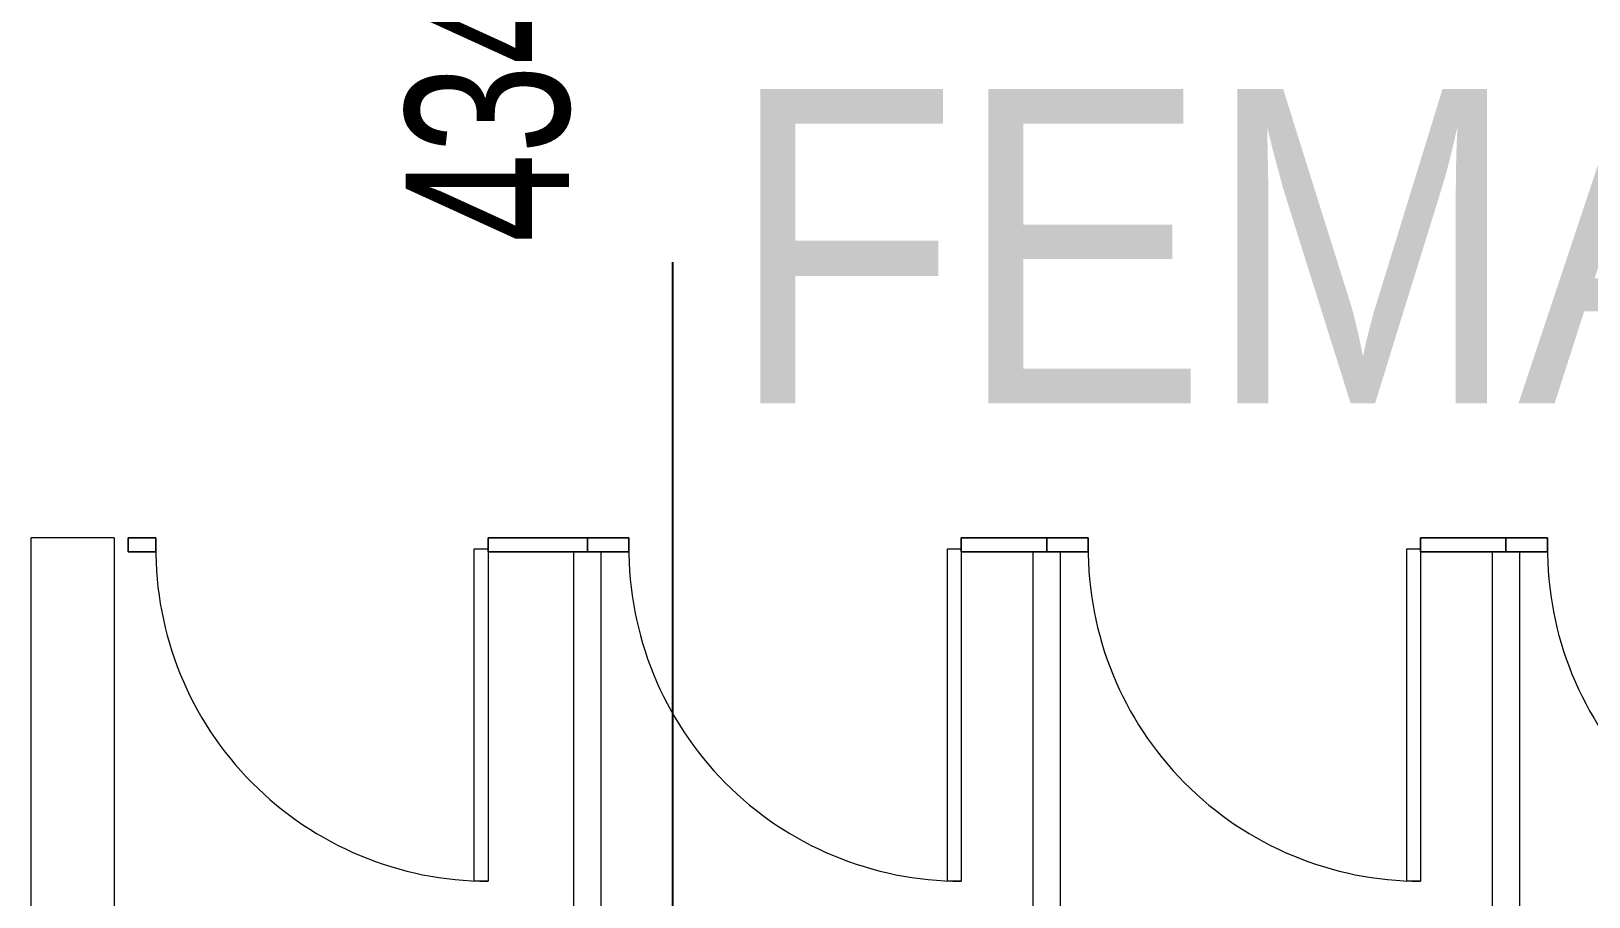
# Model space of a CAD drawing. Header units: millimetres. Extents: x 10569 to 232243, y -25347 to 80743.
# Drawn here: x 81114 to 83926, y 44219 to 45782 of the extents above; entities that cross this region are included whole.
import ezdxf

# ---------------------------------------------------------------- set-up
doc = ezdxf.new("R2010")
doc.units = ezdxf.units.MM
for name, color, linetype, lineweight in [('A-ANNO-DIMS', 211, 'Continuous', 5), ('A-DOOR', 31, 'Continuous', 20), ('A-WALL', 113, 'Continuous', 20), ('G-ANNO-TEXT', 231, 'Continuous', 5), ('P-SANR-FIXT', 6, 'Continuous', 9)]:
    doc.layers.add(name, color=color, linetype=linetype, lineweight=lineweight)
doc.styles.add('Arial_2', font='arial.ttf', dxfattribs={"width": 0.7, "height": 295.05988})
doc.styles.add('Swis721 BT_5', font='swiss.ttf', dxfattribs={"width": 0.85, "height": 567.642527})
doc.dimstyles.new('Linear_-_1_5mm_Arial_1', dxfattribs={"dimscale": 304.8, "dimtxt": 300, "dimasz": 0.656168, "dimexe": 0.656168, "dimexo": 0.0625, "dimgap": 0.328084, "dimtad": 1, "dimdec": 0, "dimzin": 0, "dimdsep": 46, "dimtxsty": 'Arial_2', "dimblk1": 'OBLIQUE', "dimblk2": 'OBLIQUE', "dimsah": 1, "dimcen": 0.09, "dimadec": 0, "dimazin": 0, "dimtfac": 1, "dimtdec": 4, "dimtix": 1, "dimtmove": 2, "dimatfit": 3, "dimfxl": 0.656168, "dimfxlon": 1, "dimtvp": 1, "dimtolj": 1, "dimtzin": 0, "dimarcsym": 2})

# ---------------------------------------------------------------- blocks, each defined once
blk = doc.blocks.new('DLN_Partition Door - 600x2100_100x25 _WH_GH_-15328968-TENDER DRAFT G_F')
at = {"layer": 'A-DOOR', "lineweight": 9}
for p, q in [((20, 509.1), (20, 534.1)), ((20, 534.1), (620, 534.1)), ((620, 509.1), (20, 509.1)), ((620, 534.1), (620, 509.1))]:
    blk.add_line(p, q, dxfattribs=at)
blk.add_arc((20, 534.1), 600, 269.5, 360, dxfattribs=at)
at = {"layer": 'P-SANR-FIXT'}
for p, q in [((25, 713.3), (0, 713.3)), ((0, 713.3), (0, 534.1)), ((0, 534.1), (0, 713.3)), ((0, 713.3), (25, 713.3)), ((25, 534.1), (25, 713.3)), ((25, 713.3), (25, 688.3)), ((25, 688.3), (25, 534.1)), ((0, 534.1), (25, 534.1)), ((25, 534.1), (0, 534.1)), ((25, -65.9), (0, -65.9)), ((0, -65.9), (0, -115.9)), ((0, -115.9), (0, -65.9)), ((0, -65.9), (25, -65.9)), ((25, -115.9), (25, -65.9)), ((25, -65.9), (25, -115.9)), ((0, -115.9), (25, -115.9)), ((25, -115.9), (0, -115.9))]:
    blk.add_line(p, q, dxfattribs=at)
blk = doc.blocks.new('DLN_Partition Door - 600x2100_100x25 _WH_GH_-15329037-TENDER DRAFT G_F')
at = {"layer": 'A-DOOR', "lineweight": 9}
for p, q in [((20, 509.1), (20, 534.1)), ((20, 534.1), (620, 534.1)), ((620, 509.1), (20, 509.1)), ((620, 534.1), (620, 509.1))]:
    blk.add_line(p, q, dxfattribs=at)
blk.add_arc((20, 534.1), 600, 269.5, 360, dxfattribs=at)
at = {"layer": 'P-SANR-FIXT'}
for p, q in [((25, 688.3), (0, 688.3)), ((0, 688.3), (0, 534.1)), ((0, 534.1), (0, 688.3)), ((0, 688.3), (25, 688.3)), ((25, 534.1), (25, 688.3)), ((25, 688.3), (25, 663.3)), ((25, 663.3), (25, 534.1)), ((0, 534.1), (25, 534.1)), ((25, 534.1), (0, 534.1)), ((25, -65.9), (0, -65.9)), ((0, -65.9), (0, -140.9)), ((0, -140.9), (0, -65.9)), ((0, -65.9), (25, -65.9)), ((25, -140.9), (25, -65.9)), ((25, -65.9), (25, -115.9)), ((25, -115.9), (25, -140.9)), ((0, -140.9), (25, -140.9)), ((25, -140.9), (0, -140.9))]:
    blk.add_line(p, q, dxfattribs=at)
blk = doc.blocks.new('_Oblique')
at = {"color": 0, "linetype": 'ByBlock', "lineweight": -2}
blk.add_line((-0.5, -0.5), (0.5, 0.5), dxfattribs=at)
blk = doc.blocks.new('DIMBLOCK69-TENDER DRAFT G_F')
at = {"layer": 'A-ANNO-DIMS', "color": 0, "lineweight": -2, "transparency": 16777216}
for p, q in [((82453.8, 47687.5), (82072.8, 47687.5)), ((82272.8, 47687.5), (82272.8, 46189.8)), ((82272.8, 43347.5), (82272.8, 45365.3)), ((82453.8, 43347.5), (82072.8, 43347.5))]:
    blk.add_line(p, q, dxfattribs=at)
at = {"layer": 'Defpoints', "color": 0, "transparency": 16777216}
for p in [(82472.8, 47687.5), (82272.8, 43347.5), (82472.8, 43347.5)]:
    blk.add_point(p, dxfattribs=at)
at = {"layer": 'A-ANNO-DIMS', "color": 0, "lineweight": -2, "transparency": 16777216, "xscale": 200, "yscale": 200, "zscale": 200}
for p, rotation in [((82272.8, 47687.5), 90), ((82272.8, 43347.5), 270)]:
    blk.add_blockref('_Oblique', p, dxfattribs=dict(at, rotation=rotation))
at = {"layer": 'A-ANNO-DIMS', "color": 0, "transparency": 16777216, "insert": (81790.1, 45400.9), "char_height": 295.06, "width": 753.231, "attachment_point": 1, "rotation": 90, "line_spacing_factor": 0.938532, "style": 'Arial_2'}
blk.add_mtext('\\A1;4340', dxfattribs=at)

msp = doc.modelspace()

# ---------------------------------------------------------------- linework, layer by layer
at = {"layer": 'A-WALL'}
for p, q in [((81264.29296, 44867.48546), (81114.29296, 44867.48546)), ((81114.29296, 42952.48546), (81114.29296, 44867.48546)), ((81264.29296, 44867.48546), (81264.29296, 43347.48546))]:
    msp.add_line(p, q, dxfattribs=at)
at = {"layer": 'A-WALL', "lineweight": 9}
for p, q in [((82093.45963, 44842.48546), (82093.45963, 43372.48546)), ((82093.45963, 44842.48546), (82143.45963, 44842.48546)), ((82143.45963, 43372.48546), (82143.45963, 44842.48546)), ((82922.6263, 44842.48546), (82922.6263, 43372.48546)), ((82922.6263, 44842.48546), (82972.6263, 44842.48546)), ((82972.6263, 43372.48546), (82972.6263, 44842.48546)), ((83751.79296, 44842.48546), (83751.79296, 43372.48546)), ((83751.79296, 44842.48546), (83801.79296, 44842.48546)), ((83801.79296, 43372.48546), (83801.79296, 44842.48546))]:
    msp.add_line(p, q, dxfattribs=at)

# ---------------------------------------------------------------- block references
at = {"layer": 'P-SANR-FIXT', "rotation": 270.0000000000002}
for name, p in [('DLN_Partition Door - 600x2100_100x25 _WH_GH_-15328968-TENDER DRAFT G_F', (81405.16329, 44867.48546)), ('DLN_Partition Door - 600x2100_100x25 _WH_GH_-15329037-TENDER DRAFT G_F', (82259.32996, 44867.48546)), ('DLN_Partition Door - 600x2100_100x25 _WH_GH_-15329037-TENDER DRAFT G_F', (83088.49662, 44867.48546)), ('DLN_Partition Door - 600x2100_100x25 _WH_GH_-15329037-TENDER DRAFT G_F', (83917.66329, 44867.48546))]:
    msp.add_blockref(name, p, dxfattribs=at)

# ---------------------------------------------------------------- texts
at = {"layer": 'G-ANNO-TEXT', "color": 7, "insert": (82375.46625, 45677.97622), "char_height": 567.642527, "width": 4996.8, "attachment_point": 1, "line_spacing_factor": 1.00667, "style": 'Swis721 BT_5'}
msp.add_mtext('FEMALE LAV.', dxfattribs=at)

# ---------------------------------------------------------------- dimensions: what is measured, and where the dimension line sits
at = {"layer": 'A-ANNO-DIMS'}
dim = msp.add_linear_dim(base=(82272.81866, 43347.48546), p1=(82472.81866, 47687.48546), p2=(82472.81866, 43347.48546), angle=90, dimstyle='Linear_-_1_5mm_Arial_1', override={"dimpost": '<>', "dimfxl": 4340}, dxfattribs=at)
dim.commit()
dim.dimension.update_dxf_attribs({"geometry": 'DIMBLOCK69-TENDER DRAFT G_F', "text_midpoint": (81986.77306, 45777.54207), "dimtype": 160, "text_rotation": 90})

doc.saveas('drawing.dxf')
